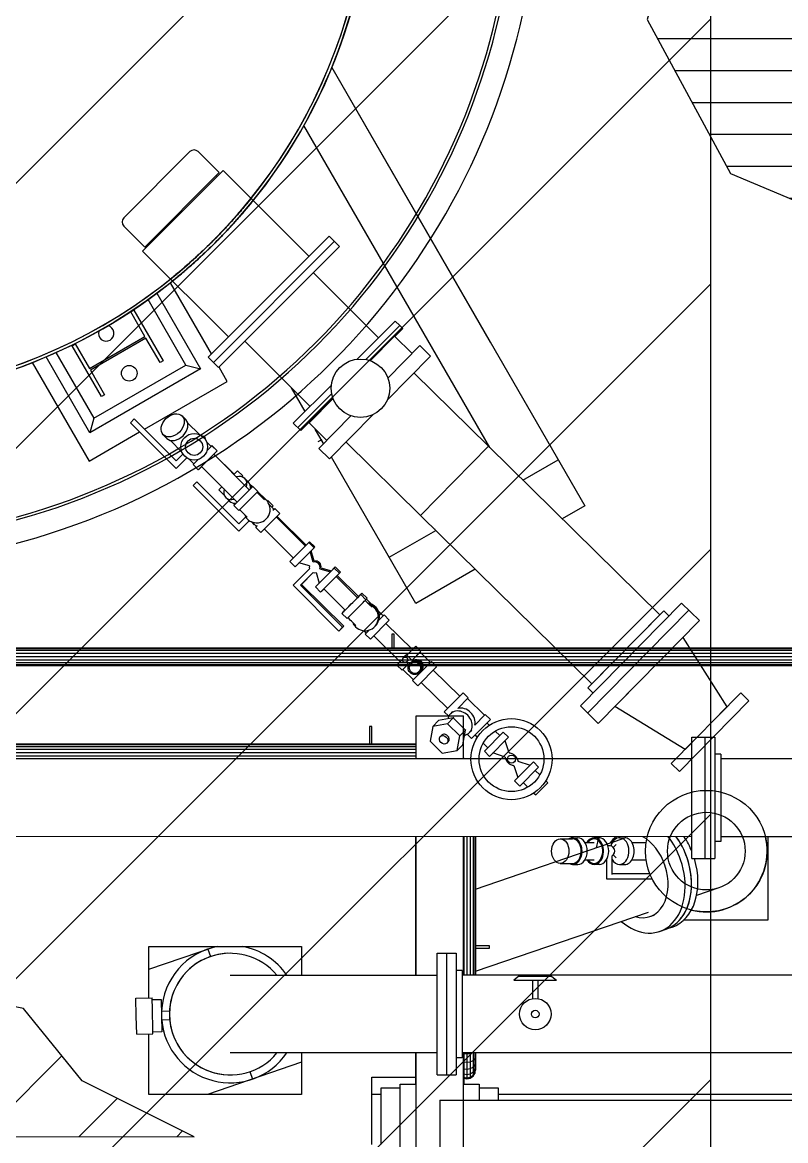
# Model space of a CAD drawing. Header units: metres. Extents: x 0 to 63075, y 0 to 44550.
# Drawn here: x 51317.1 to 51640.2, y 37172.6 to 37646.1 of the extents above; entities that cross this region are included whole.
import ezdxf

# ---------------------------------------------------------------- set-up
doc = ezdxf.new("R2010")
doc.units = ezdxf.units.M
doc.header["$LTSCALE"] = 75
for name, color, linetype in [('AI-Hatch mob', 7, 'Continuous'), ('GSB', 7, 'Continuous'), ('ML6', 1, 'Continuous'), ('SDM', 7, 'Continuous'), ('SL1', 8, 'Continuous')]:
    doc.layers.add(name, color=color, linetype=linetype)

# ---------------------------------------------------------------- blocks, each defined once
blk = doc.blocks.new('A$C6bae614f')
at = {"layer": 'SL1'}
h = blk.add_hatch(dxfattribs=at)
h.set_pattern_fill('_USER', color=256, scale=90, angle=-0.0019, style=0, pattern_type=0)
h.set_pattern_definition([(359.99813, (326091.565, -18363.04), (0.00294, 90), [])])
h.paths.add_polyline_path([(359067.3, 26831.8), (359040.5, 26623.8), (358738, 26331.1), (358230.7, 26272.5), (357811.1, 26046.2), (357654.7, 25518.5), (357889.3, 25083.8), (358289.2, 24916.3), (358677.5, 25000.2), (358943.4, 25278.5), (359489.3, 25365.1), (360133.2, 25735.9), (360367.4, 26262.7), (360152.5, 26934), (359901.5, 27173.9), (359394.3, 27174)])
h = blk.add_hatch(dxfattribs=at)
h.set_pattern_fill('_USER', color=256, scale=195, angle=44.9981, style=0, pattern_type=0)
h.set_pattern_definition([(44.99813, (326091.56, -18363.04), (-137.8813, 137.8903), [])])
h.paths.add_polyline_path([(354957.4, 22368.8), (356377.1, 22368.7), (356062, 22525.9), (355895.9, 22729.8), (355646, 22780.9), (355397.2, 22723), (355194.3, 22504.8)])
for p, q in [((356765.1, 25382.9), (357478.8, 24147.2)), ((356765.2, 25383.2), (357212.2, 24608.9)), ((357210.6, 24311.7), (356686.3, 25219.5)), ((356178.9, 24959), (356365.6, 25145.7)), ((356388.7, 25145.7), (356447.8, 25086.5)), ((356459, 25092.4), (356232.1, 24865.6)), ((356238.1, 24876.8), (356447.8, 25086.5)), ((356439.5, 25078.2), (356442.2, 25075.6)), ((356701.1, 24850.3), (356459, 25092.4)), ((356537.8, 25013.7), (356537.8, 25013.7)), ((356543.4, 25008), (356543.4, 25008)), ((356178.9, 24935.9), (356238.1, 24876.8)), ((356417, 24566.3), (356758.3, 24907.5)), ((356787.4, 24878.4), (356758.3, 24907.5)), ((356246.3, 24885.1), (356249, 24882.4)), ((356772.9, 24893), (356431.6, 24551.7)), ((356787.4, 24878.4), (356446.2, 24537.1)), ((356474.2, 24623.5), (356232.1, 24865.6)), ((356316.6, 24781.1), (356310.9, 24786.8)), ((356713.4, 24804.4), (356897.2, 24620.5)), ((356426, 24575.3), (356310.2, 24776)), ((356354.1, 24543.9), (356247.5, 24728.6)), ((356271.8, 24746.4), (356395, 24533)), ((356198.6, 24693.8), (356207.4, 24698.9)), ((356238.3, 24625), (356198.6, 24693.8)), ((356207.4, 24698.9), (356289.9, 24556)), ((356837.3, 24560.6), (356944.4, 24667.7)), ((356861.1, 24559.8), (356956.7, 24655.4)), ((356944.4, 24667.7), (356956.7, 24655.4)), ((356956.7, 24655.4), (356965.2, 24646.9)), ((356081.9, 24534.7), (356238.3, 24625)), ((356941.7, 24625.4), (356873.8, 24556.4)), ((356941.7, 24625.4), (356991.6, 24576.3)), ((356965.2, 24646.9), (356942.7, 24624.4)), ((356033.4, 24598.4), (356042.2, 24603.5)), ((356115.9, 24455.5), (356033.4, 24598.4)), ((356042.2, 24603.5), (356081.9, 24534.7)), ((356241.4, 24619.7), (356085, 24529.4)), ((356281.1, 24550.9), (356241.4, 24619.7)), ((356520.2, 24611.2), (356704, 24427.3)), ((356923.7, 24507.3), (357013.9, 24598.9)), ((357044, 24569.1), (357013.9, 24598.9)), ((356083.3, 24353), (355959.7, 24567)), ((355987.3, 24579.1), (356094.2, 24393.9)), ((356446.2, 24537.1), (356417, 24566.3)), ((357044, 24569.1), (356921.6, 24444.8)), ((355920.4, 24551), (356080.9, 24273.1)), ((356395, 24533), (356083.3, 24353)), ((356085, 24529.4), (356124.7, 24460.6)), ((356094.2, 24393.9), (356354.1, 24543.9)), ((356289.9, 24556), (356281.1, 24550.9)), ((356354.1, 24543.9), (356395, 24533)), ((356470.6, 24498.1), (356447.4, 24538.3)), ((356237.1, 24363.3), (356470.6, 24498.1)), ((356997.3, 24521.6), (357207.2, 24315)), ((356690, 24413.3), (356651.6, 24479.7)), ((356656.8, 24380.1), (356764.4, 24487.7)), ((356124.7, 24460.6), (356115.9, 24455.5)), ((356669.2, 24367.8), (356765.2, 24463.9)), ((356768.8, 24450.5), (356677.6, 24359.3)), ((356769, 24449.9), (356701.1, 24380.9)), ((356881.4, 24403.9), (356759, 24279.5)), ((356094.2, 24393.9), (356083.3, 24353)), ((356197.7, 24381.5), (356208.3, 24392.1)), ((356197.7, 24381.5), (356326.7, 24252.5)), ((356208.3, 24392.1), (356326.7, 24273.7)), ((356353.7, 24390.5), (356343.4, 24400.8)), ((356391, 24348.8), (356359.1, 24380.7)), ((356656.8, 24380.1), (356677.6, 24359.3)), ((356751, 24331.8), (356701.1, 24380.9)), ((356705.9, 24385.7), (356705.2, 24386.9)), ((356818.9, 24400.8), (356728.8, 24309.2)), ((356080.9, 24273.1), (356223.6, 24355.5)), ((356300.4, 24337.1), (356290.1, 24347.4)), ((356397, 24345.8), (356406.8, 24343.1)), ((356406.8, 24343.1), (356409.4, 24333.4)), ((356742.2, 24322.9), (356718.7, 24363.6)), ((356342.1, 24299.9), (356310.2, 24331.8)), ((356425.3, 24314.8), (356412.3, 24327.6)), ((356412.4, 24327.3), (356425.3, 24314.4)), ((356413.2, 24302.3), (356427.6, 24316.6)), ((356425.2, 24314.6), (356427.6, 24317)), ((356427.6, 24317), (356442.3, 24302.6)), ((356427.6, 24316.6), (356442.2, 24302)), ((356727.3, 24328.7), (356736, 24333.7)), ((356759, 24279.5), (356728.8, 24309.2)), ((356742.2, 24322.9), (356735.9, 24333.9)), ((356805.7, 24327), (357015.7, 24120.4)), ((357207.2, 24315), (357015.7, 24120.4)), ((357207.2, 24315), (357015.7, 24120.4)), ((357207.2, 24315), (357690, 23839.9)), ((356326.7, 24273.7), (356345.8, 24292.8)), ((356326.7, 24252.5), (356356.4, 24282.2)), ((356345.5, 24292.5), (356345.1, 24293.9)), ((356357.5, 24281.5), (356356.1, 24281.9)), ((356363.5, 24278.5), (356376.5, 24265.5)), ((356374.2, 24263.3), (356388.6, 24277.6)), ((356388.8, 24248.7), (356442.2, 24302)), ((356432.6, 24292.4), (356532.8, 24192.2)), ((356432.9, 24292.7), (356490.4, 24236.2)), ((356442, 24302.2), (356442.3, 24302.6)), ((356752.3, 24285.4), (356752.7, 24285.7)), ((357002.5, 23872.2), (356764.2, 24284.8)), ((357002.4, 23872.1), (356764.2, 24284.8)), ((357304.2, 24219.6), (357403.8, 24277.1)), ((356374.2, 24263.3), (356388.8, 24248.7)), ((356389.1, 24249), (356389.4, 24248.8)), ((356389.4, 24248.8), (356398.6, 24258.2)), ((356398.4, 24258.3), (356498.7, 24158)), ((356499.9, 24245.8), (356489.6, 24235.4)), ((356514.6, 24231.4), (356499.9, 24245.8)), ((356374.4, 24204.7), (356385, 24215.3)), ((356385, 24215.3), (356503.5, 24096.9)), ((356514.6, 24231.4), (356512.1, 24228.9)), ((356530.5, 24213.7), (356520.2, 24224)), ((356374.4, 24204.7), (356503.5, 24075.7)), ((356455.8, 24201), (356447, 24192.1)), ((356461.7, 24177.6), (356447, 24192.1)), ((356542.4, 24201.8), (356489.1, 24148.4)), ((356557, 24187.2), (356503.7, 24133.8)), ((356542, 24201.3), (356533.6, 24209.6)), ((356540.2, 24199.5), (356535.8, 24203.9)), ((356557, 24187.2), (356542.4, 24201.8)), ((356554.8, 24184.9), (356575.6, 24164.1)), ((356578, 24166), (356556.7, 24186.9)), ((356462.2, 24178.1), (356461.7, 24177.6)), ((356477.2, 24160.3), (356466.9, 24170.7)), ((356491.3, 24150.7), (356487, 24155)), ((356583.4, 24160.5), (356585, 24162.1)), ((356585, 24162.1), (356599.7, 24147.6)), ((356602.1, 24137.6), (356589.2, 24150.5)), ((356503.7, 24133.8), (356489.1, 24148.4)), ((356526.7, 24115.3), (356505.9, 24136.1)), ((356565.6, 24071.9), (356619, 24125.2)), ((356595.9, 24143.8), (356599.7, 24147.6)), ((356599.4, 24134.8), (356604.4, 24139.8)), ((356604.4, 24139.8), (356619, 24125.2)), ((357015.7, 24120.4), (357498.4, 23645.3)), ((357478.8, 24147.2), (357415.1, 24110.4)), ((356503.5, 24096.9), (356522.6, 24116)), ((356503.5, 24075.7), (356533.2, 24105.4)), ((356537.6, 24102.9), (356546.8, 24093.9)), ((356540.3, 24101.7), (356553.3, 24088.7)), ((356546.8, 24093.9), (356547.4, 24094.6)), ((356551, 24086.5), (356556, 24091.5)), ((356551, 24086.5), (356565.6, 24071.9)), ((356609.3, 24115.6), (356691.1, 24033.9)), ((356611.1, 24117.4), (356693.3, 24036.4)), ((356575.2, 24081.5), (356657, 23999.8)), ((356927.5, 24002.1), (357058.9, 24077.9)), ((357054.4, 24082.3), (357057.4, 24077.1)), ((356700.7, 24043.5), (356647.4, 23990.2)), ((356715.3, 24028.9), (356661.9, 23975.6)), ((356702.8, 24046.1), (356691, 24034)), ((356715.3, 24028.9), (356700.7, 24043.5)), ((356717.5, 24031.6), (356702.8, 24046.1)), ((356717.5, 24031.6), (356715.1, 24029.1)), ((356713.1, 23988.4), (356704.8, 24018.4)), ((356715.7, 23991.1), (356707.2, 24020.8)), ((356661.9, 23975.6), (356647.4, 23990.2)), ((356656, 23923.1), (356702.5, 23969.6)), ((356664.6, 23977.9), (356664.4, 23978.1)), ((356672.6, 23986), (356664.6, 23977.9)), ((356702.5, 23977.8), (356672.4, 23986.1)), ((356719, 23918.5), (356772.4, 23971.8)), ((356731.9, 23969.6), (356761.9, 23961.3)), ((356734.6, 23972.5), (356764.7, 23964.4)), ((356761.7, 23961.4), (356775.1, 23975)), ((356772.4, 23971.8), (356787, 23957.2)), ((356775.1, 23975), (356789.8, 23960.5)), ((356786.8, 23957.4), (356789.8, 23960.5)), ((357169.8, 23968.8), (357002.5, 23872.2)), ((356677.2, 23923.1), (356713.1, 23959)), ((356680.3, 23925.6), (356713.2, 23959)), ((356721.2, 23959), (356729.5, 23929)), ((356733.6, 23903.9), (356787, 23957.2)), ((356777.4, 23947.6), (356837.4, 23887.6)), ((356780.4, 23950.7), (356840.8, 23891.3)), ((356785, 23794.1), (356656, 23923.1)), ((356795.6, 23804.7), (356677.2, 23923.1)), ((356799.7, 23808.1), (356680.3, 23925.6)), ((356719, 23918.5), (356733.6, 23903.9)), ((356736.7, 23907), (356736.9, 23906.8)), ((356736.9, 23906.8), (356743.4, 23913.4)), ((356743.2, 23913.5), (356803.3, 23853.5)), ((356850.3, 23901), (356837.2, 23887.7)), ((356865, 23886.5), (356850.3, 23901)), ((356861.6, 23882.6), (356847, 23897.2)), ((356865, 23886.5), (356861.4, 23882.8)), ((356861.4, 23882.8), (356862.8, 23884.3)), ((356862.8, 23884.3), (356877.1, 23870.1)), ((357002.5, 23872.2), (357002.4, 23872.1)), ((357466.5, 23583.2), (357751.5, 23872.9)), ((357751.5, 23872.9), (357801.7, 23823.5)), ((356808.2, 23829.3), (356793.7, 23843.8)), ((356896.1, 23851.4), (356910.5, 23837.3)), ((356898, 23824.6), (356912.7, 23839.6)), ((356912.7, 23839.6), (356927.4, 23825.1)), ((357486.8, 23563.3), (357771.8, 23852.9)), ((357487.3, 23634), (357701.1, 23851.2)), ((357690, 23839.9), (357498.4, 23645.3)), ((357498.5, 23645.3), (357690, 23839.9)), ((357690, 23839.9), (357690, 23839.9)), ((357690, 23839.9), (357690, 23839.9)), ((357701.1, 23851.2), (357715.9, 23836.7)), ((356795.6, 23804.7), (356785, 23794.1)), ((356799.7, 23808.1), (356789.2, 23797.4)), ((356874.5, 23771.3), (356927.4, 23825.1)), ((356886, 23806.3), (356886.3, 23806.6)), ((356888.7, 23809.1), (356888.5, 23808.9)), ((356917.9, 23815.4), (356992.4, 23742.1)), ((357801.7, 23823.5), (357516.6, 23533.9)), ((356789.2, 23797.4), (356788.8, 23797.8)), ((356854.6, 23795.3), (356862, 23788.1)), ((356859.8, 23785.8), (356870.7, 23796.9)), ((356859.8, 23785.8), (356874.5, 23771.3)), ((356884, 23781), (356958.5, 23707.7)), ((356935, 23785.3), (356935, 23746.2)), ((356941.3, 23785.3), (356935, 23785.3)), ((356941.3, 23746.2), (356941.3, 23785.3)), ((357754.9, 23776), (357563.4, 23581.4)), ((357754.9, 23776), (357879.3, 23580.1)), ((360646.2, 23746.1), (353287.2, 23746.3)), ((360646.2, 23744.2), (353287.2, 23744.5)), ((357001.9, 23751.8), (356976.6, 23726.1)), ((357016.6, 23737.3), (357001.9, 23751.8)), ((360646.2, 23738.9), (353287.2, 23739.2)), ((360646.2, 23731), (353287.2, 23731.3)), ((360646.2, 23721.7), (353287.2, 23721.9)), ((360646.2, 23712.3), (353287.2, 23712.6)), ((356964.8, 23714.1), (356949, 23698)), ((356964.9, 23716.6), (356965.3, 23716.2)), ((356966.9, 23718.5), (356970, 23721.6)), ((356970, 23721.7), (356970.2, 23721.9)), ((356975.5, 23727.2), (356993.8, 23708.9)), ((356977.6, 23708), (356980.7, 23711.1)), ((357016.6, 23737.3), (356991.2, 23711.5)), ((356991.2, 23711.5), (357014.4, 23735.1)), ((356993.3, 23654.4), (357046.2, 23708.2)), ((357014.4, 23735.1), (357044, 23705.9)), ((357046.2, 23708.2), (357060.9, 23693.7)), ((360646.2, 23704.4), (353287.2, 23704.7)), ((360646.2, 23699.1), (353287.2, 23699.4)), ((353287.2, 23697.5), (360646.2, 23697.3)), ((356963.7, 23683.6), (356949, 23698)), ((356980.7, 23700.8), (356963.7, 23683.6)), ((356965.9, 23685.8), (356980.7, 23700.8)), ((356965.9, 23685.8), (356995.5, 23656.7)), ((356975.2, 23706.3), (356982.6, 23698.9)), ((356986.5, 23704.3), (356986.1, 23703.8)), ((357008, 23640), (357060.9, 23693.7)), ((357013.7, 23677.6), (357013.2, 23677.1)), ((357014.8, 23678.7), (357015.2, 23679.1)), ((357017.6, 23681.5), (357017.3, 23681.2)), ((357051.4, 23684), (357125.9, 23610.7)), ((356993.3, 23654.4), (357008, 23640)), ((357017.5, 23649.6), (357092, 23576.3)), ((357498.5, 23645.3), (357498.4, 23645.3)), ((357498.5, 23645.3), (357498.5, 23645.3)), ((357135.4, 23620.4), (357082.5, 23566.7)), ((357150.1, 23606), (357135.4, 23620.4)), ((357487.3, 23634), (357502.1, 23619.4)), ((357722.3, 23420.5), (357918.3, 23619.7)), ((357918.3, 23619.7), (357941.1, 23597.2)), ((357150.1, 23606), (357120.8, 23576.2)), ((357195.6, 23556.7), (357147.9, 23603.7)), ((357466.5, 23583.2), (357516.6, 23533.9)), ((357745.1, 23398.1), (357941.1, 23597.2)), ((357003.2, 23433.5), (357003.2, 23554.8)), ((357003.2, 23554.8), (357136.2, 23554.8)), ((357095, 23554.4), (357082.5, 23566.7)), ((357105.9, 23567.1), (357099.6, 23560.7)), ((357107.3, 23549.1), (357109.2, 23551.1)), ((357136.2, 23433.5), (357136.2, 23554.8)), ((357168.5, 23529.2), (357197.8, 23559)), ((357195.6, 23556.7), (357168.5, 23529.2)), ((357197.8, 23559), (357212.5, 23544.5)), ((357761.3, 23460.1), (357563.4, 23581.4)), ((357879.3, 23580.1), (357761.3, 23460.1)), ((356878, 23525.3), (356871.6, 23525.3)), ((356871.6, 23525.3), (356871.6, 23476.2)), ((356878, 23476.2), (356878, 23525.3)), ((357050.2, 23525.5), (357042.6, 23483.9)), ((357066.1, 23541.7), (357050.2, 23525.5)), ((357091.9, 23533), (357050.2, 23525.5)), ((357107.8, 23549.2), (357066.1, 23541.7)), ((357107.8, 23549.2), (357091.9, 23533)), ((357126.1, 23498.9), (357091.9, 23533)), ((357142, 23515.1), (357107.8, 23549.2)), ((357159.6, 23490.8), (357212.5, 23544.5)), ((357203, 23534.8), (357209.2, 23528.7)), ((357071.3, 23496.7), (357075.1, 23500.6)), ((357118.5, 23457.3), (357126.1, 23498.9)), ((357142, 23515.1), (357126.1, 23498.9)), ((357134.5, 23473.6), (357142, 23515.1)), ((357141.8, 23515.4), (357143.6, 23517.3)), ((357147.1, 23503.1), (357159.6, 23490.8)), ((357159.7, 23514.2), (357153.3, 23507.8)), ((357169.1, 23500.4), (357175.4, 23494.3)), ((357248.5, 23509.1), (357195.6, 23455.3)), ((357263.2, 23494.6), (357210.3, 23440.9)), ((357226, 23512.2), (357239, 23499.4)), ((357263.2, 23494.6), (357248.5, 23509.1)), ((357780.6, 23152.5), (357780.6, 23495.4)), ((357780.6, 23495.4), (357845, 23495.4)), ((357818.1, 23152.5), (357818.1, 23495.4)), ((357845, 23495.4), (357845, 23152.5)), ((355284.7, 23476.3), (357003.2, 23476.2)), ((355284.7, 23474.4), (357003.2, 23474.3)), ((355284.7, 23469.1), (357003.2, 23469.1)), ((355284.7, 23461.2), (357003.2, 23461.1)), ((357042.6, 23483.9), (357076.8, 23449.8)), ((357076.8, 23449.8), (357118.5, 23457.3)), ((357089.8, 23478.4), (357093.6, 23482.3)), ((357134.5, 23473.6), (357118.5, 23457.3)), ((357192.1, 23477.8), (357205.1, 23465)), ((357265.7, 23450.9), (357253.8, 23485.1)), ((357780.6, 23433.5), (354840.4, 23433.6)), ((355284.7, 23451.9), (357003.2, 23451.8)), ((355284.7, 23442.5), (357003.2, 23442.5)), ((355284.7, 23434.6), (357003.2, 23434.6)), ((357136.2, 23436.6), (357139.3, 23433.5)), ((357136.2, 23434), (357136.7, 23433.5)), ((357210.3, 23440.9), (357195.6, 23455.3)), ((357254.1, 23439), (357219.7, 23450.4)), ((357280.7, 23371.6), (357333.6, 23425.4)), ((357289.8, 23427.2), (357324.2, 23415.9)), ((357333.6, 23425.4), (357348.3, 23410.9)), ((357862.5, 23447), (357845, 23447)), ((357862.5, 23447), (357862.5, 23200.9)), ((360808.8, 23433.4), (357862.5, 23433.5)), ((357278.1, 23415.4), (357290, 23381.1)), ((357295.4, 23357.1), (357348.3, 23410.9)), ((357338.8, 23401.2), (357351.7, 23388.5)), ((357722.3, 23420.5), (357745.1, 23398.1)), ((357280.7, 23371.6), (357295.4, 23357.1)), ((357304.9, 23366.8), (357317.9, 23354.1)), ((357340.2, 23332.1), (357374.1, 23366.5)), ((357368.5, 23372), (357374.1, 23366.5)), ((357334.6, 23337.6), (357340.2, 23332.1)), ((357780.6, 23214.4), (354840.4, 23214.6)), ((357002.2, 22823.8), (357002.2, 23214.5)), ((357003.2, 22823.8), (357003.2, 23214.5)), ((357136.2, 22823.8), (357136.2, 23214.5)), ((357137.2, 23214.5), (357137.2, 22823.8)), ((357146.2, 23214.5), (357146.2, 22823.8)), ((357155.5, 23214.5), (357155.5, 22823.8)), ((357163.4, 23214.5), (357163.4, 22823.8)), ((357168.7, 23214.5), (357168.7, 22823.8)), ((357170.6, 23214.5), (357170.6, 22823.8)), ((357170.6, 23066.8), (357586.7, 23209.2)), ((357409.3, 23208.2), (357444.2, 23208.2)), ((357444.2, 23211.4), (357458.8, 23211.4)), ((357519.4, 23211.4), (357504.8, 23211.4)), ((357576.5, 23211.4), (357591, 23211.4)), ((360808.8, 23214.3), (357862.5, 23214.4)), ((357994.7, 23214.4), (357994.7, 22978.8)), ((357479.3, 23197.8), (357504.8, 23197.8)), ((357558.8, 23184.3), (357567.3, 23192.5)), ((357611.5, 23197.8), (357651.4, 23197.8)), ((357862.5, 23200.9), (357845, 23200.9)), ((357479.3, 23149.5), (357504.8, 23149.5)), ((357540.4, 23094.7), (357540.4, 23150.5)), ((357555.4, 23107.5), (357555.4, 23160.4)), ((357558.8, 23163), (357567.3, 23154.8)), ((357611.5, 23149.5), (357651.4, 23149.5)), ((357780.6, 23152.5), (357845, 23152.5)), ((357409.3, 23139.1), (357444.2, 23139.1)), ((357444.2, 23136), (357458.8, 23136)), ((357519.4, 23136), (357504.8, 23136)), ((357662.1, 23109.7), (357555.4, 23109.7)), ((357576.5, 23136), (357591, 23136)), ((357669, 23094.7), (357540.4, 23094.7)), ((357555.4, 23094.7), (357555.4, 23096.9)), ((357856.3, 23069.9), (357793.7, 23048.5)), ((357170.6, 22835.2), (357657.7, 23001.9)), ((357662.1, 22989.2), (357673.8, 22993.2)), ((357689.5, 22947.4), (357707.5, 22953.5)), ((357725.5, 22959.7), (357707.5, 22953.5)), ((357994.7, 22978.8), (357757.2, 22978.8)), ((356249.7, 22840.5), (356437.5, 22904.8)), ((356249.7, 22760.3), (356249.7, 22904.8)), ((356249.7, 22904.8), (356679.7, 22904.8)), ((356416.2, 22897.5), (356423.4, 22876.5)), ((356679.7, 22904.8), (356679.7, 22823.8)), ((357209.7, 22906.3), (357170.6, 22906.3)), ((357170.6, 22899.9), (357209.7, 22899.9)), ((357209.7, 22899.9), (357209.7, 22906.3)), ((357062, 22542.8), (357062, 22885.7)), ((357062, 22885.7), (357115.8, 22885.7)), ((357088.9, 22885.7), (357088.9, 22542.8)), ((357115.8, 22885.7), (357115.8, 22542.8)), ((357133.3, 22837.3), (357115.8, 22837.3)), ((357133.3, 22837.3), (357133.3, 22591.2)), ((356479.3, 22823.8), (357062, 22823.8)), ((360044.5, 22823.7), (357133.3, 22823.8)), ((357291.9, 22820.2), (357278.9, 22810.2)), ((357278.9, 22810.2), (357398.9, 22810.2)), ((357385.9, 22820.2), (357291.9, 22820.2)), ((357331.4, 22810.2), (357331.4, 22758.1)), ((357346.4, 22810.2), (357346.4, 22758.1)), ((357385.9, 22820.2), (357398.9, 22810.2)), ((356213.1, 22759.5), (356258.9, 22760.5)), ((356214.3, 22708.4), (356213.1, 22759.5)), ((356259, 22755.4), (356258.9, 22760.5)), ((356259, 22755.4), (356284.4, 22755.9)), ((356259.5, 22731.7), (356259, 22755.4)), ((356260, 22709.4), (356259.5, 22731.7)), ((356284.4, 22755.9), (356286.4, 22664)), ((356215.4, 22657.4), (356214.3, 22708.4)), ((356260.5, 22687.2), (356260, 22709.4)), ((356285.1, 22722.7), (356307.7, 22723.2)), ((356261, 22663.5), (356260.5, 22687.2)), ((356308.2, 22697.7), (356285.7, 22697.2)), ((356215.4, 22657.4), (356261.1, 22658.4)), ((356249.7, 22487.8), (356249.7, 22658.1)), ((356286.4, 22664), (356261, 22663.5)), ((356261.1, 22658.4), (356261, 22663.5)), ((357062, 22604.7), (356479.3, 22604.7)), ((356679.7, 22604.7), (356679.7, 22487.8)), ((357002.2, 22516.3), (357002.2, 22604.7)), ((357003.1, 20436.5), (357003.2, 22604.7)), ((360044.5, 22604.6), (357133.3, 22604.7)), ((357136.1, 20436.5), (357136.2, 22604.7)), ((357137.2, 22604.7), (357137.2, 22516.3)), ((357146.2, 22604.7), (357146.2, 22531.9)), ((357155.5, 22604.7), (357155.5, 22533.7)), ((357155.5, 22603.1), (357161, 22604.7)), ((357163.4, 22604.7), (357163.4, 22539)), ((357168.7, 22604.7), (357168.7, 22557.8)), ((357170.6, 22604.7), (357170.6, 22556.3)), ((356679.7, 22578.3), (356415.4, 22487.8)), ((357133.3, 22591.2), (357115.8, 22591.2)), ((357137.2, 22603.1), (357146.2, 22602.3)), ((357137.2, 22579.8), (357146.2, 22578.7)), ((357146.2, 22602.3), (357155.5, 22603.1)), ((357146.2, 22578.7), (357155.5, 22579.9)), ((357155.5, 22579.9), (357163.4, 22583.2)), ((357163.4, 22583.2), (357168.7, 22588.1)), ((357168.7, 22588.1), (357170.6, 22593.9)), ((357168.7, 22570.8), (357170.6, 22578.1)), ((356534.4, 22552.1), (356541.6, 22531)), ((357062, 22542.8), (357115.8, 22542.8)), ((357137.2, 22560.4), (357146.2, 22559)), ((357137.2, 22545.8), (357146.2, 22544.2)), ((357146.2, 22559), (357155.5, 22560.5)), ((357146.2, 22544.2), (357155.5, 22545.9)), ((357155.5, 22560.5), (357163.4, 22564.6)), ((357155.5, 22545.9), (357163.4, 22550.6)), ((357155.5, 22536.8), (357163.4, 22542)), ((357163.4, 22564.6), (357168.7, 22570.8)), ((357163.4, 22550.6), (357168.7, 22557.8)), ((357163.4, 22542), (357168.7, 22549.7)), ((357163.4, 22539), (357168.7, 22547)), ((357168.7, 22557.8), (357170.6, 22566.2)), ((357168.7, 22549.7), (357170.6, 22558.8)), ((357168.7, 22557.8), (357168.7, 22549.7)), ((357168.7, 22547), (357170.6, 22556.3)), ((357168.7, 22549.7), (357168.7, 22547)), ((356878.2, 22536.3), (357002.2, 22536.3)), ((356878.2, 22346.2), (356878.2, 22536.3)), ((356958.2, 22516.3), (357003.2, 22516.3)), ((356958.2, 22293.3), (356958.2, 22516.3)), ((357136.2, 22516.3), (357181.2, 22516.3)), ((357137.2, 22536.8), (357146.2, 22535)), ((357137.2, 22533.7), (357146.2, 22531.9)), ((357146.2, 22535), (357155.5, 22536.8)), ((357146.2, 22531.9), (357155.5, 22533.7)), ((357155.5, 22533.7), (357163.4, 22539)), ((357181.2, 22516.3), (357181.2, 22471.3)), ((356679.7, 22487.8), (356249.7, 22487.8)), ((356904.7, 22487.8), (356878.2, 22487.8)), ((356904.7, 22506.8), (356958.2, 22506.8)), ((356904.7, 22346.2), (356904.7, 22506.8)), ((357181.2, 22506.8), (357234.7, 22506.8)), ((357234.7, 22506.8), (357234.7, 22471.3)), ((360603.2, 22487.7), (357234.7, 22487.8)), ((357069.7, 22471.3), (360669.7, 22471.2)), ((357069.7, 22471.3), (357069.7, 22338.3))]:
    blk.add_line(p, q, dxfattribs=at)
for points in [[(359067.3, 26831.8), (359040.5, 26623.8), (358738, 26331.1), (358230.7, 26272.5), (357811.1, 26046.2), (357654.7, 25518.5), (357889.3, 25083.8), (358289.2, 24916.3), (358677.5, 25000.2), (358943.4, 25278.5), (359489.3, 25365.1), (360133.2, 25735.9), (360367.4, 26262.7), (360152.5, 26934), (359901.5, 27173.9), (359394.3, 27174)], [(354957.4, 22368.8), (356377.1, 22368.7), (356062, 22525.9), (355895.9, 22729.8), (355646, 22780.9), (355397.2, 22723), (355194.3, 22504.8)]]:
    blk.add_lwpolyline(points, close=True, dxfattribs=at)
for centre, radius in [((355369.8, 25954.9), 1508), ((356846.4, 24478.6), 82.5), ((356194.2, 24520.9), 22), ((356377.3, 24313.6), 37.7), ((356377.3, 24313.6), 24.1), ((357271.9, 23433.1), 114.3), ((357271.9, 23433.1), 91.4), ((357271.9, 23433.1), 11.4), ((357821.2, 23173.7), 171.4), ((357821.2, 23173.7), 109.5), ((357338.9, 22714.2), 44.4), ((357338.9, 22714.2), 10.7)]:
    blk.add_circle(centre, radius, dxfattribs=at)
for centre, radius, start, end in [((355369.8, 25954.9), 1979, 150.4868, 76.2136), ((355369.8, 25954.9), 1915.5, 151.3958, 77.9448), ((355369.8, 25954.9), 1907.5, 151.5151, 77.8934), ((355369.8, 25954.9), 1508, 159.3824, 104.6024), ((355369.8, 25954.9), 1500, 179.6925, 0.3037), ((355369.8, 25954.9), 1500, 179.9582, 0.0381), ((356377.1, 25134.1), 16.4, 44.9981, 134.9981), ((356190.5, 24947.5), 16.4, 134.9981, 224.9981), ((356129.2, 24633.5), 22, 162.8415, 76.929), ((356554, 24136.8), 37.7, 201.3213, 68.675), ((356717.2, 23973.7), 15.2, 164.5208, 195.539), ((356717.2, 23973.7), 15.2, 344.5208, 105.4755), ((356719.9, 23976.4), 15.2, 344.9808, 105.9354), ((356717.2, 23973.7), 15.3, 254.4573, 285.4755), ((357821.2, 23173.7), 171.4, 255.807, 13.7544), ((357547.9, 23173.7), 15.2, 299.4573, 105.1683), ((356478.9, 22714.3), 193.7, 100.2935, 177.4895), ((356478.9, 22714.3), 193.7, 34.4402, 79.7027), ((356478.9, 22714.3), 171.4, 89.9661, 269.964), ((356478.9, 22714.3), 171.4, 39.7071, 320.2891), ((356478.9, 22714.3), 193.7, 185.0468, 325.556)]:
    blk.add_arc(centre, radius, start, end, dxfattribs=at)
for centre, major_axis, ratio in [((356316.8, 24374.1), (26.7, 26.7), 0.707107), ((356972.2, 23713.2), (-5.35, 5.26), 0.999228), ((356970.2, 23721.9), (5.3, 5.3), 0.000315), ((356999.6, 23690.5), (-13.6, 13.4), 0.999228), ((356999.6, 23690.5), (-11.3, 11.1), 0.999228), ((357080.5, 23487.6), (-9.28, 9.13), 0.832067), ((357409.3, 23173.7), (0, 34.5), 0.707107)]:
    blk.add_ellipse(centre, major_axis=major_axis, ratio=ratio, dxfattribs=at)
for centre, major_axis, ratio, start_param, end_param in [((356327.1, 24363.8), (26.7, 26.7), 0.707107, 3.141593, 6.283185), ((356493.5, 24197.3), (26.7, 26.7), 0.707107, 5.406537, 7.159834), ((356503.8, 24187), (26.7, 26.7), 0.707107, 5.598536, 6.283185), ((356493.5, 24197.3), (-26.7, -26.7), 0.707107, 5.406537, 7.159834), ((356503.8, 24187), (-26.7, -26.7), 0.707107, 0, 0.684649), ((356820.3, 23870.5), (26.7, 26.7), 0.000175, 2.264937, 7.159827), ((356820.3, 23870.5), (24.4, 24.4), 0.000175, 2.344128, 7.080633), ((356834.9, 23855.9), (26.7, 26.7), 0.000175, 3.141593, 6.283185), ((356859.1, 23832.8), (26.9, -26.5), 0.999761, 4.704362, 8.283059), ((356861.9, 23835.6), (26.9, -26.5), 0.999761, 0.479659, 2.212262), ((356861.6, 23835.3), (26.9, -26.5), 0.999761, 6.242066, 8.474952), ((356859.4, 23833.1), (26.9, -26.5), 0.999761, 0, 2.028586), ((356859.1, 23832.8), (26.9, -26.5), 0.999761, 4.316086, 4.704362), ((357000.1, 23690.9), (-13.6, 13.4), 0.999228, 3.141593, 6.275157), ((357003.7, 23694.6), (-13.6, 13.4), 0.999228, 3.064469, 6.108784), ((357001.6, 23692.5), (13.6, -13.4), 0.999228, 0, 2.808155), ((357001.2, 23692.1), (13.6, -13.4), 0.999228, 6.241611, 9.056568), ((357004.1, 23695), (13.6, -13.4), 0.999228, 1.091655, 2.049938), ((357000.1, 23690.9), (-13.6, 13.4), 0.999228, 6.275157, 6.283185), ((357126.4, 23534.2), (-26.9, 26.5), 0.832067, 4.712389, 6.7919), ((357134.5, 23542.4), (-26.9, 26.5), 0.832067, 4.712389, 5.803526), ((357126.4, 23534.2), (26.9, -26.5), 0.832067, 5.777671, 7.853982), ((357134.5, 23542.4), (26.9, -26.5), 0.832067, 0.479084, 1.570796), ((357147.5, 23555.6), (24.6, -24.2), 0.832067, 0.24972, 0.250889), ((357084.3, 23491.4), (-9.28, 9.13), 0.832067, 4.70436, 6.283185), ((357084.3, 23491.4), (9.28, -9.13), 0.832067, 0, 1.562768), ((357444.2, 23173.7), (0, 37.7), 0.707107, 4.712389, 6.696424), ((357444.2, 23173.7), (0, 34.5), 0.707107, 4.712389, 6.283185), ((357458.8, 23173.7), (0, 37.7), 0.707107, 4.712389, 6.283185), ((357504.8, 23173.7), (0, 37.7), 0.707107, 3.141593, 7.159834), ((357504.8, 23173.7), (0, 34.5), 0.707107, 3.141593, 7.080641), ((357634, 23109.6), (-55.5, 162.2), 0.707388, 0.653991, 0.877743), ((357519.4, 23173.7), (0, 37.7), 0.707107, 3.141593, 6.283185), ((357622.3, 23105.6), (-39.8, 116.4), 0.707388, 0.192868, 0.472844), ((357576.5, 23173.7), (0, -37.7), 0.707107, 0, 4.311522), ((357591, 23173.7), (0, -37.7), 0.707107, 0, 3.141593), ((357622.3, 23105.6), (-39.8, 116.4), 0.707388, 4.712389, 5.615194), ((357652, 23115.8), (55.5, -162.2), 0.707388, 0, 1.965877), ((357634, 23109.6), (-55.5, 162.2), 0.707388, 4.712389, 5.154071), ((357652, 23115.8), (-55.5, 162.2), 0.707388, 4.712389, 5.10747), ((357670, 23121.9), (55.5, -162.2), 0.707388, 1.640253, 1.920835), ((357444.2, 23173.7), (0, -37.7), 0.707107, 5.869946, 7.853982), ((357444.2, 23173.7), (0, -34.5), 0.707107, 0, 1.570796), ((357458.8, 23173.7), (0, -37.7), 0.707107, 0, 1.570796), ((357504.8, 23173.7), (0, -37.7), 0.707107, 5.406537, 6.283185), ((357504.8, 23173.7), (0, -34.5), 0.707107, 5.485729, 6.283185), ((357576.5, 23173.7), (0, -37.7), 0.707107, 5.373764, 6.283185), ((357634, 23109.6), (55.5, -162.2), 0.707388, 5.405442, 7.853982), ((357652, 23115.8), (55.5, -162.2), 0.707388, 0, 1.570796), ((357670, 23121.9), (55.5, -162.2), 0.707388, 0, 1.517684), ((357622.3, 23105.6), (39.8, -116.4), 0.707388, 5.810341, 7.853982)]:
    blk.add_ellipse(centre, major_axis=major_axis, ratio=ratio, start_param=start_param, end_param=end_param, dxfattribs=at)
for points, knots in [([(356310.9, 24786.8), (356310.9, 24786.8), (356310.9, 24786.8), (356310.9, 24786.8), (356310.7, 24786.7), (356314, 24789.3), (356320.4, 24794.6), (356323.6, 24797.2), (356327.6, 24800.4), (356332.1, 24804.2), (356336.6, 24808), (356341.8, 24812.4), (356347.2, 24817), (356355.3, 24824), (356364.9, 24832.4), (356375.4, 24841.9), (356382.4, 24848.2), (356389.7, 24854.9), (356397.2, 24861.9), (356404.6, 24868.9), (356412.1, 24876.2), (356419.5, 24883.4), (356423.2, 24887), (356426.9, 24890.6), (356430.4, 24894.2), (356444.7, 24908.4), (356459.5, 24923.9), (356473, 24938.5), (356479.7, 24945.8), (356486, 24952.8), (356491.8, 24959.4), (356497.6, 24965.9), (356502.9, 24972), (356507.6, 24977.4), (356514.6, 24985.6), (356520.8, 24993), (356525.6, 24998.8), (356528.9, 25002.7), (356531.5, 25005.9), (356533.4, 25008.3), (356535.4, 25010.7), (356536.7, 25012.3), (356537.3, 25013.1), (356537.6, 25013.5), (356537.8, 25013.7), (356537.8, 25013.7)], [-486.473701, -486.473701, -486.473701, -486.473701, -483.761527, -483.761527, -483.761527, -423.291202, -423.291202, -423.291202, -393.056039, -393.056039, -393.056039, -362.820876, -362.820876, -362.820876, -317.468334, -317.468334, -317.468334, -287.233306, -287.233306, -287.233306, -256.998278, -256.998278, -256.998278, -241.880764, -241.880764, -241.880764, -181.410708, -181.410708, -181.410708, -151.175679, -151.175679, -151.175679, -120.940651, -120.940651, -120.940651, -75.587907, -75.587907, -75.587907, -45.352744, -45.352744, -45.352744, -15.117581, -15.117581, -15.117581, 0, 0, 0, 0]), ([(356537.8, 25013.7), (356537.9, 25013.8), (356535.2, 25010.5), (356530, 25004.2), (356527.4, 25001), (356524.2, 24997), (356520.4, 24992.5), (356516.6, 24987.9), (356512.2, 24982.8), (356507.6, 24977.4), (356500.6, 24969.3), (356492.2, 24959.7), (356482.7, 24949.2), (356476.4, 24942.2), (356469.7, 24934.9), (356462.7, 24927.4), (356455.7, 24920), (356448.4, 24912.4), (356441.2, 24905.1), (356437.6, 24901.4), (356434, 24897.7), (356430.4, 24894.2), (356416.2, 24879.9), (356400.7, 24865), (356386.1, 24851.6), (356378.8, 24844.9), (356371.8, 24838.6), (356365.2, 24832.8), (356358.7, 24826.9), (356352.6, 24821.7), (356347.2, 24817), (356339, 24810), (356331.6, 24803.8), (356325.7, 24799), (356321.8, 24795.7), (356318.6, 24793.1), (356316.2, 24791.1), (356313.8, 24789.2), (356312.3, 24787.9), (356311.5, 24787.3), (356311.1, 24787), (356310.9, 24786.8), (356310.9, 24786.8), (356310.9, 24786.8), (356310.9, 24786.8), (356310.9, 24786.8)], [0, 0, 0, 0, 0.0625001, 0.0625001, 0.0625001, 0.0937502, 0.0937502, 0.0937502, 0.1250003, 0.1250003, 0.1250003, 0.1718752, 0.1718752, 0.1718752, 0.2031251, 0.2031251, 0.2031251, 0.234375, 0.234375, 0.234375, 0.25, 0.25, 0.25, 0.3124999, 0.3124999, 0.3124999, 0.3437498, 0.3437498, 0.3437498, 0.3749997, 0.3749997, 0.3749997, 0.4218748, 0.4218748, 0.4218748, 0.4531249, 0.4531249, 0.4531249, 0.484375, 0.484375, 0.484375, 0.5, 0.5, 0.5, 0.5027846, 0.5027846, 0.5027846, 0.5027846]), ([(356316.6, 24781.1), (356316.4, 24781), (356319.7, 24783.6), (356326.1, 24788.9), (356329.3, 24791.5), (356333.2, 24794.7), (356337.8, 24798.5), (356342.3, 24802.3), (356347.4, 24806.7), (356352.8, 24811.3), (356360.9, 24818.3), (356370.6, 24826.7), (356381.1, 24836.2), (356388, 24842.5), (356395.4, 24849.3), (356402.8, 24856.3), (356410.3, 24863.3), (356417.8, 24870.5), (356425.2, 24877.7), (356428.9, 24881.3), (356432.5, 24884.9), (356436.1, 24888.5), (356450.4, 24902.8), (356465.2, 24918.3), (356478.6, 24932.8), (356485.3, 24940.1), (356491.7, 24947.1), (356497.5, 24953.7), (356503.3, 24960.2), (356508.6, 24966.3), (356513.3, 24971.7), (356520.3, 24979.9), (356526.5, 24987.3), (356531.3, 24993.1), (356534.6, 24997), (356537.2, 25000.3), (356539.1, 25002.7), (356541.1, 25005), (356542.4, 25006.6), (356543, 25007.4), (356543.3, 25007.8), (356543.4, 25008), (356543.4, 25008)], [0.4999905, 0.4999905, 0.4999905, 0.4999905, 0.5625001, 0.5625001, 0.5625001, 0.5937502, 0.5937502, 0.5937502, 0.6250003, 0.6250003, 0.6250003, 0.6718752, 0.6718752, 0.6718752, 0.7031251, 0.7031251, 0.7031251, 0.734375, 0.734375, 0.734375, 0.75, 0.75, 0.75, 0.8124999, 0.8124999, 0.8124999, 0.8437498, 0.8437498, 0.8437498, 0.8749997, 0.8749997, 0.8749997, 0.9218748, 0.9218748, 0.9218748, 0.9531249, 0.9531249, 0.9531249, 0.984375, 0.984375, 0.984375, 1, 1, 1, 1]), ([(356543.4, 25008), (356543.6, 25008.1), (356540.9, 25004.8), (356535.7, 24998.5), (356533.1, 24995.3), (356529.8, 24991.3), (356526, 24986.8), (356522.2, 24982.3), (356517.9, 24977.1), (356513.3, 24971.7), (356506.3, 24963.6), (356497.8, 24954), (356488.4, 24943.5), (356482.1, 24936.5), (356475.3, 24929.2), (356468.3, 24921.8), (356461.3, 24914.3), (356454.1, 24906.8), (356446.9, 24899.4), (356443.2, 24895.7), (356439.6, 24892.1), (356436.1, 24888.5), (356421.8, 24874.2), (356406.3, 24859.4), (356391.8, 24846), (356384.5, 24839.3), (356377.4, 24832.9), (356370.9, 24827.1), (356364.3, 24821.3), (356358.3, 24816), (356352.8, 24811.3), (356344.7, 24804.3), (356337.3, 24798.1), (356331.4, 24793.3), (356327.5, 24790), (356324.3, 24787.4), (356321.9, 24785.5), (356319.5, 24783.5), (356317.9, 24782.2), (356317.2, 24781.6), (356316.8, 24781.3), (356316.6, 24781.1), (356316.6, 24781.1)], [-967.514603, -967.514603, -967.514603, -967.514603, -907.044809, -907.044809, -907.044809, -876.809911, -876.809911, -876.809911, -846.575014, -846.575014, -846.575014, -801.222866, -801.222866, -801.222866, -770.988101, -770.988101, -770.988101, -740.753335, -740.753335, -740.753335, -725.635952, -725.635952, -725.635952, -665.166422, -665.166422, -665.166422, -634.931656, -634.931656, -634.931656, -604.696891, -604.696891, -604.696891, -559.344545, -559.344545, -559.344545, -529.109648, -529.109648, -529.109648, -498.87475, -498.87475, -498.87475, -483.76651, -483.76651, -483.76651, -483.76651]), ([(356859.4, 23880.4), (356862.2, 23877.7), (356864.8, 23875.1), (356867.3, 23872.8), (356870.4, 23869.7), (356873.2, 23867), (356875.5, 23864.9), (356876.5, 23863.9), (356877.4, 23863.1), (356878.2, 23862.3), (356878.5, 23862), (356878.9, 23861.8), (356879.1, 23861.5)], [0.0211152, 0.0211152, 0.0211152, 0.0211152, 0.0337867, 0.0337867, 0.0337867, 0.05033783, 0.05033783, 0.05033783, 0.05816622, 0.05816622, 0.05816622, 0.06158592, 0.06158592, 0.06158592, 0.06158592]), ([(356833.4, 23809.7), (356830.8, 23812.1), (356827.5, 23815.1), (356823.5, 23819), (356819.8, 23822.6), (356815.3, 23826.9), (356810.5, 23831.6)], [0.06513973, 0.06513973, 0.06513973, 0.06513973, 0.08820136, 0.08820136, 0.08820136, 0.1096506, 0.1096506, 0.1096506, 0.1096506]), ([(357254.1, 23439), (357254.1, 23438.7), (357254.1, 23438.3), (357254.2, 23438), (357254.4, 23436.1), (357254.9, 23434.2), (357255.8, 23432.3), (357256.8, 23429.8), (357258.3, 23427.5), (357260.1, 23425.3), (357262.3, 23422.8), (357264.9, 23420.5), (357267.6, 23418.9), (357270.2, 23417.3), (357273, 23416.2), (357275.6, 23415.7), (357276.5, 23415.5), (357277.3, 23415.4), (357278.1, 23415.4)], [0.637218, 0.637218, 0.637218, 0.637218, 0.70005, 0.70005, 0.70005, 1.024067, 1.024067, 1.024067, 1.43199, 1.43199, 1.43199, 1.906884, 1.906884, 1.906884, 2.35788, 2.35788, 2.35788, 2.504375, 2.504375, 2.504375, 2.504375]), ([(357265.7, 23450.9), (357266.1, 23450.9), (357266.5, 23450.9), (357266.8, 23450.8), (357268.7, 23450.6), (357270.6, 23450.1), (357272.5, 23449.3), (357275, 23448.3), (357277.4, 23446.8), (357279.6, 23445.1), (357282.2, 23443), (357284.4, 23440.4), (357286.1, 23437.7), (357287.8, 23435.1), (357288.9, 23432.4), (357289.5, 23429.7), (357289.6, 23428.9), (357289.8, 23428), (357289.8, 23427.2)], [0.637218, 0.637218, 0.637218, 0.637218, 0.70005, 0.70005, 0.70005, 1.024067, 1.024067, 1.024067, 1.43199, 1.43199, 1.43199, 1.906884, 1.906884, 1.906884, 2.35788, 2.35788, 2.35788, 2.504375, 2.504375, 2.504375, 2.504375])]:
    blk.add_open_spline(points, degree=3, knots=knots, dxfattribs=at)
blk = doc.blocks.new('zw$15D4')
at = {"layer": 'ML6', "xscale": 0.2502808837766805, "yscale": 0.2502808837766805, "zscale": 0.2502808837766805}
blk.add_blockref('A$C6bae614f', (-85544.74, -3177.34), dxfattribs=at)

msp = doc.modelspace()

# ---------------------------------------------------------------- hatches: boundary and pattern name
at = {"layer": 'AI-Hatch mob'}
h = msp.add_hatch(dxfattribs=at)
h.set_pattern_fill('ANSI31', color=256, scale=25)
h.set_pattern_definition([(45, (-13824.83, -59.206), (-56.1266, 56.1266), [])])
h.paths.add_polyline_path([(51608.33, 38156.14), (50798.42, 38156.14), (50798.42, 36564.59), (51608.33, 36564.59)])

# ---------------------------------------------------------------- linework, layer by layer
at = {"layer": 'SDM'}
msp.add_lwpolyline([(50798.42, 38156.14), (51608.33, 38156.14), (51608.33, 36564.59), (50798.42, 36564.59)], close=True, dxfattribs=at)

# ---------------------------------------------------------------- block references
at = {"layer": 'GSB', "xscale": 0.6000000000000068, "yscale": 0.6000000000000068, "zscale": 0.6000000000000068}
msp.add_blockref('zw$15D4', (49200, 35721.63), dxfattribs=at)

doc.saveas('drawing.dxf')
